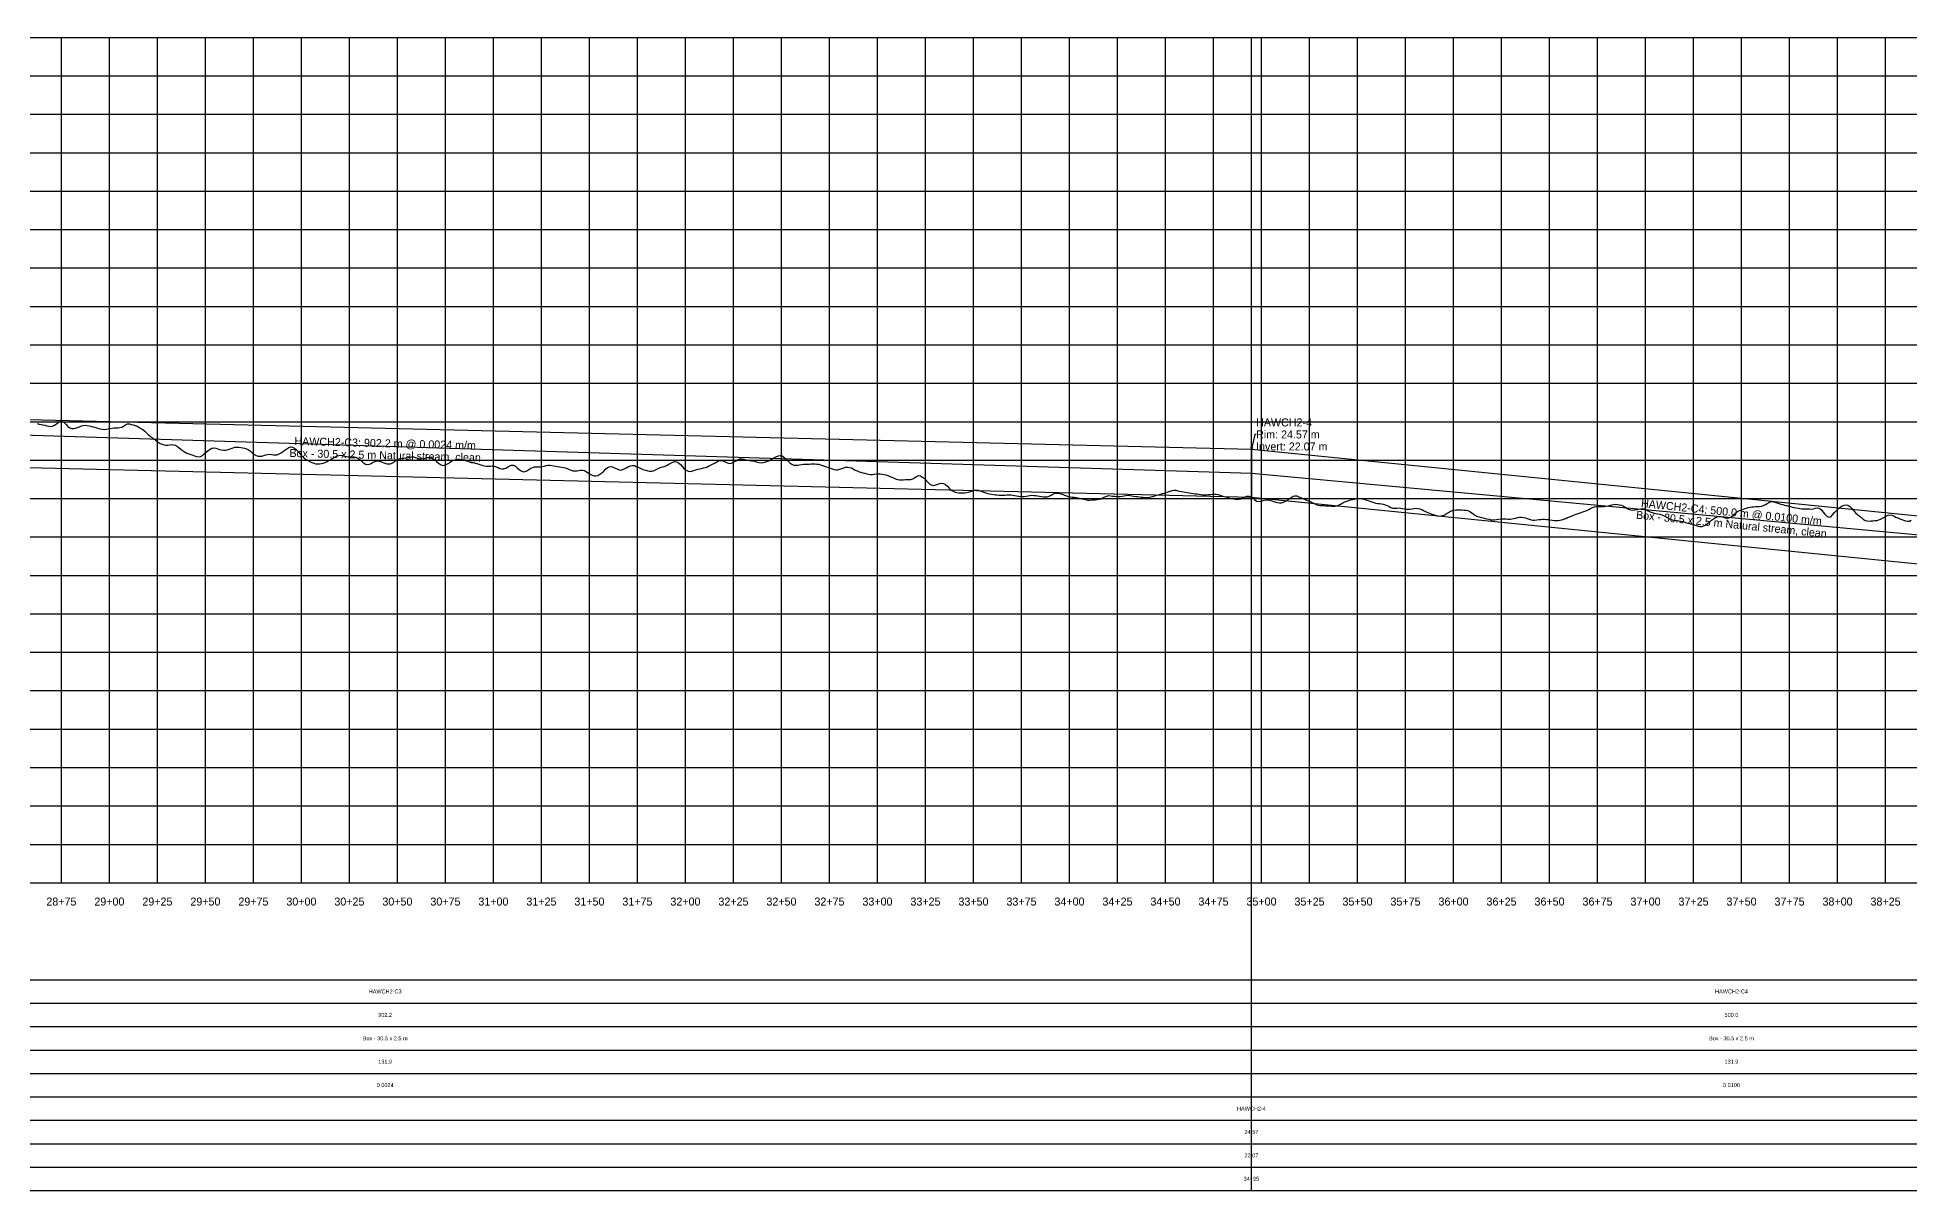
# Model space of a CAD drawing. Extents: x -64 to 7758, y -140 to 462.
# Drawn here: x 2863 to 3837, y -140 to 460 of the extents above; entities that cross this region are included whole.
import ezdxf
from ezdxf.enums import TextEntityAlignment as Align

# ---------------------------------------------------------------- set-up
doc = ezdxf.new("R2010")
doc.units = 0
for name, color, linetype in [('Annotation', 7, 'Continuous'), ('Annotation_Table', 254, 'Continuous'), ('Crown', 7, 'Continuous'), ('Grid', 254, 'Continuous'), ('Grid_Text', 7, 'Continuous'), ('Ground_Elevation', 3, 'Continuous'), ('Hydraulic_Grade', 5, 'Continuous'), ('Invert', 7, 'Continuous'), ('Structure', 7, 'Continuous')]:
    doc.layers.add(name, color=color, linetype=linetype)

msp = doc.modelspace()

# ---------------------------------------------------------------- linework, layer by layer
at = {"layer": 'Annotation', "color": 0}
msp.add_lwpolyline([(3494.74, 245.73), (3494.54, 246.71), (3495.33, 246.53)], close=True, dxfattribs=at)
msp.add_lwpolyline([(3497.18, 253.35), (3496.44, 253.35), (3494.74, 245.73)], dxfattribs=at)
at = {"layer": 'Annotation_Table', "color": 254}
for points in [[(3494.74, -140.21), (3494.74, 460)], [(-25, -30.48), (7724.95, -30.48)], [(-25, -42.67), (7724.95, -42.67)], [(-25, -54.86), (7724.95, -54.86)], [(-25, -67.06), (7724.95, -67.06)], [(-25, -79.25), (7724.95, -79.25)], [(-25, -91.44), (7724.95, -91.44)], [(-25, -103.63), (7724.95, -103.63)], [(-25, -115.82), (7724.95, -115.82)], [(-25, -128.02), (7724.95, -128.02)], [(-25, -140.21), (7724.95, -140.21)]]:
    msp.add_lwpolyline(points, dxfattribs=at)
at = {"layer": 'Crown', "color": 0}
for points in [[(2592.5, 267.56), (3494.74, 245.73)], [(3494.74, 245.73), (3494.74, 245.73)], [(3494.74, 245.73), (3994.74, 195.8)]]:
    msp.add_lwpolyline(points, dxfattribs=at)
at = {"layer": 'Grid', "color": 254}
for points in [[(-25, 460), (7725, 460)], [(2875, 20), (2875, 460)], [(2900, 20), (2900, 460)], [(2925, 20), (2925, 460)], [(2950, 20), (2950, 460)], [(2975, 20), (2975, 460)], [(3000, 20), (3000, 460)], [(3025, 20), (3025, 460)], [(3050, 20), (3050, 460)], [(3075, 20), (3075, 460)], [(3100, 20), (3100, 460)], [(3125, 20), (3125, 460)], [(3150, 20), (3150, 460)], [(3175, 20), (3175, 460)], [(3200, 20), (3200, 460)], [(3225, 20), (3225, 460)], [(3250, 20), (3250, 460)], [(3275, 20), (3275, 460)], [(3300, 20), (3300, 460)], [(3325, 20), (3325, 460)], [(3350, 20), (3350, 460)], [(3375, 20), (3375, 460)], [(3400, 20), (3400, 460)], [(3425, 20), (3425, 460)], [(3450, 20), (3450, 460)], [(3475, 20), (3475, 460)], [(3500, 20), (3500, 460)], [(3525, 20), (3525, 460)], [(3550, 20), (3550, 460)], [(3575, 20), (3575, 460)], [(3600, 20), (3600, 460)], [(3625, 20), (3625, 460)], [(3650, 20), (3650, 460)], [(3675, 20), (3675, 460)], [(3700, 20), (3700, 460)], [(3725, 20), (3725, 460)], [(3750, 20), (3750, 460)], [(3775, 20), (3775, 460)], [(3800, 20), (3800, 460)], [(3825, 20), (3825, 460)], [(-25, 440), (7725, 440)], [(-25, 420), (7725, 420)], [(-25, 400), (7725, 400)], [(-25, 380), (7725, 380)], [(-25, 360), (7725, 360)], [(-25, 340), (7725, 340)], [(-25, 320), (7725, 320)], [(-25, 300), (7725, 300)], [(-25, 280), (7725, 280)], [(-25, 260), (7725, 260)], [(-25, 240), (7725, 240)], [(-25, 220), (7725, 220)], [(-25, 200), (7725, 200)], [(-25, 180), (7725, 180)], [(-25, 160), (7725, 160)], [(-25, 140), (7725, 140)], [(-25, 120), (7725, 120)], [(-25, 100), (7725, 100)], [(-25, 80), (7725, 80)], [(-25, 60), (7725, 60)], [(-25, 40), (7725, 40)], [(-25, 20), (7725, 20)]]:
    msp.add_lwpolyline(points, dxfattribs=at)
at = {"layer": 'Ground_Elevation', "color": 3}
msp.add_lwpolyline([(2862.41, 259.11), (2863.41, 258.75), (2864.41, 258.47), (2865.41, 258.29), (2866.41, 258.11), (2867.41, 257.87), (2868.41, 257.61), (2869.41, 257.47), (2870.41, 257.68), (2871.41, 258.15), (2872.41, 258.9), (2873.41, 259.64), (2874.41, 260.16), (2875.41, 260.16), (2876.41, 259.62), (2877.41, 258.62), (2878.41, 257.56), (2879.41, 256.83), (2880.41, 256.43), (2881.41, 256.37), (2882.41, 256.56), (2883.41, 256.9), (2884.41, 257.36), (2885.41, 257.78), (2886.41, 258.03), (2887.41, 258.11), (2888.41, 258.01), (2889.41, 257.83), (2890.41, 257.65), (2891.41, 257.4), (2892.41, 257.12), (2893.41, 256.78), (2894.41, 256.48), (2895.41, 256.22), (2896.41, 256.04), (2897.41, 256), (2898.41, 256.13), (2899.41, 256.3), (2900.41, 256.46), (2901.41, 256.63), (2902.41, 256.76), (2903.41, 256.8), (2904.41, 256.82), (2905.41, 256.95), (2906.41, 257.23), (2907.41, 257.73), (2908.41, 258.37), (2909.41, 258.94), (2910.41, 258.88), (2911.41, 258.6), (2912.41, 258.29), (2913.41, 258), (2914.41, 257.65), (2915.41, 257.14), (2916.41, 256.53), (2917.41, 255.94), (2918.41, 255.14), (2919.41, 254.17), (2920.41, 253.2), (2921.41, 252.31), (2922.41, 251.58), (2923.41, 250.86), (2924.41, 250.1), (2925.41, 249.33), (2926.41, 248.69), (2927.41, 248.23), (2928.41, 247.88), (2929.41, 247.7), (2930.41, 247.77), (2931.41, 247.96), (2932.41, 248.04), (2933.41, 248.02), (2934.41, 247.71), (2935.41, 247.11), (2936.41, 246.34), (2937.41, 245.48), (2938.41, 244.75), (2939.41, 244.14), (2940.41, 243.65), (2941.41, 243.23), (2942.41, 242.89), (2943.41, 242.49), (2944.41, 242.14), (2945.41, 241.86), (2946.41, 241.7), (2947.41, 241.94), (2948.41, 242.42), (2949.41, 243.21), (2950.41, 244.12), (2951.41, 245.04), (2952.41, 245.73), (2953.41, 246.16), (2954.41, 246.31), (2955.41, 246.19), (2956.41, 245.87), (2957.41, 245.53), (2958.41, 245.27), (2959.41, 245.14), (2960.41, 245.16), (2961.41, 245.36), (2962.41, 245.65), (2963.41, 245.97), (2964.41, 246.33), (2965.41, 246.67), (2966.41, 246.8), (2967.41, 246.74), (2968.41, 246.6), (2969.41, 246.42), (2970.41, 246.15), (2971.41, 245.79), (2972.41, 245.27), (2973.41, 244.61), (2974.41, 243.86), (2975.41, 243.1), (2976.41, 242.42), (2977.41, 242.04), (2978.41, 241.97), (2979.41, 242.13), (2980.41, 242.42), (2981.41, 242.73), (2982.41, 242.93), (2983.41, 243.03), (2984.41, 242.97), (2985.41, 242.83), (2986.41, 242.73), (2987.41, 242.83), (2988.41, 243.2), (2989.41, 243.8), (2990.41, 244.5), (2991.41, 245.21), (2992.41, 245.92), (2993.41, 246.59), (2994.41, 246.89), (2995.41, 246.74), (2996.41, 246.22), (2997.41, 245.42), (2998.41, 244.36), (2999.41, 243.14), (3000.41, 241.99), (3001.41, 241.04), (3002.41, 240.37), (3003.41, 239.8), (3004.41, 239.26), (3005.41, 238.75), (3006.41, 238.35), (3007.41, 238.12), (3008.41, 238.03), (3009.41, 238.06), (3010.41, 238.21), (3011.41, 238.47), (3012.41, 238.84), (3013.41, 239.32), (3014.41, 239.9), (3015.41, 240.5), (3016.41, 241.06), (3017.41, 241.61), (3018.41, 242.15), (3019.41, 242.45), (3020.41, 242.5), (3021.41, 242.33), (3022.41, 242.09), (3023.41, 241.89), (3024.41, 241.74), (3025.41, 241.7), (3026.41, 241.7), (3027.41, 241.66), (3028.41, 241.46), (3029.41, 241.02), (3030.41, 240.38), (3031.41, 239.52), (3032.41, 238.61), (3033.41, 237.91), (3034.41, 237.7), (3035.41, 237.83), (3036.41, 238.3), (3037.41, 238.93), (3038.41, 239.35), (3039.41, 239.58), (3040.41, 239.51), (3041.41, 239.2), (3042.41, 238.78), (3043.41, 238.37), (3044.41, 238.08), (3045.41, 237.99), (3046.41, 238.14), (3047.41, 238.61), (3048.41, 239.31), (3049.41, 240.02), (3050.41, 240.57), (3051.41, 240.85), (3052.41, 241.03), (3053.41, 241.08), (3054.41, 241.1), (3055.41, 241.32), (3056.41, 241.61), (3057.41, 241.79), (3058.41, 241.69), (3059.41, 241.34), (3060.41, 240.98), (3061.41, 240.76), (3062.41, 240.72), (3063.41, 240.86), (3064.41, 241.06), (3065.41, 241.32), (3066.41, 241.4), (3067.41, 241.26), (3068.41, 240.81), (3069.41, 240.14), (3070.41, 239.29), (3071.41, 238.41), (3072.41, 237.71), (3073.41, 237.28), (3074.41, 237.31), (3075.41, 237.65), (3076.41, 238.28), (3077.41, 238.96), (3078.41, 239.57), (3079.41, 240.03), (3080.41, 240.36), (3081.41, 240.56), (3082.41, 240.55), (3083.41, 240.37), (3084.41, 240.11), (3085.41, 239.82), (3086.41, 239.43), (3087.41, 239.08), (3088.41, 238.83), (3089.41, 238.67), (3090.41, 238.48), (3091.41, 238.18), (3092.41, 237.84), (3093.41, 237.52), (3094.41, 237.24), (3095.41, 236.99), (3096.41, 236.82), (3097.41, 236.84), (3098.41, 236.93), (3099.41, 236.99), (3100.41, 236.86), (3101.41, 236.52), (3102.41, 236.11), (3103.41, 235.7), (3104.41, 235.43), (3105.41, 235.46), (3106.41, 235.78), (3107.41, 236.36), (3108.41, 236.98), (3109.41, 237.37), (3110.41, 237.34), (3111.41, 236.77), (3112.41, 235.94), (3113.41, 235.05), (3114.41, 234.36), (3115.41, 233.96), (3116.41, 234), (3117.41, 234.49), (3118.41, 235.17), (3119.41, 235.78), (3120.41, 236.22), (3121.41, 236.42), (3122.41, 236.46), (3123.41, 236.46), (3124.41, 236.48), (3125.41, 236.61), (3126.41, 236.9), (3127.41, 237.25), (3128.41, 237.4), (3129.41, 237.41), (3130.41, 237.26), (3131.41, 237.05), (3132.41, 236.82), (3133.41, 236.69), (3134.41, 236.54), (3135.41, 236.36), (3136.41, 236.18), (3137.41, 235.95), (3138.41, 235.56), (3139.41, 235.12), (3140.41, 234.68), (3141.41, 234.46), (3142.41, 234.4), (3143.41, 234.49), (3144.41, 234.64), (3145.41, 234.79), (3146.41, 234.83), (3147.41, 234.54), (3148.41, 233.96), (3149.41, 233.31), (3150.41, 232.73), (3151.41, 232.2), (3152.41, 231.78), (3153.41, 231.73), (3154.41, 232.02), (3155.41, 232.68), (3156.41, 233.43), (3157.41, 234.33), (3158.41, 235.29), (3159.41, 236.11), (3160.41, 236.58), (3161.41, 236.6), (3162.41, 236.36), (3163.41, 235.89), (3164.41, 235.41), (3165.41, 234.94), (3166.41, 234.81), (3167.41, 235.05), (3168.41, 235.55), (3169.41, 236.19), (3170.41, 236.71), (3171.41, 237.08), (3172.41, 237.23), (3173.41, 237.13), (3174.41, 236.75), (3175.41, 236.25), (3176.41, 235.74), (3177.41, 235.31), (3178.41, 235.01), (3179.41, 234.74), (3180.41, 234.38), (3181.41, 234.16), (3182.41, 234.19), (3183.41, 234.48), (3184.41, 234.97), (3185.41, 235.5), (3186.41, 235.97), (3187.41, 236.28), (3188.41, 236.55), (3189.41, 236.93), (3190.41, 237.37), (3191.41, 237.87), (3192.41, 238.39), (3193.41, 238.87), (3194.41, 239.19), (3195.41, 239.1), (3196.41, 238.62), (3197.41, 237.69), (3198.41, 236.57), (3199.41, 235.53), (3200.41, 234.68), (3201.41, 234.16), (3202.41, 233.99), (3203.41, 234.2), (3204.41, 234.58), (3205.41, 234.9), (3206.41, 235.2), (3207.41, 235.45), (3208.41, 235.66), (3209.41, 235.91), (3210.41, 236.23), (3211.41, 236.53), (3212.41, 236.94), (3213.41, 237.5), (3214.41, 238.01), (3215.41, 238.6), (3216.41, 239.18), (3217.41, 239.67), (3218.41, 239.84), (3219.41, 239.7), (3220.41, 239.27), (3221.41, 238.72), (3222.41, 238.37), (3223.41, 238.27), (3224.41, 238.56), (3225.41, 239.08), (3226.41, 239.69), (3227.41, 240.33), (3228.41, 240.6), (3229.41, 240.68), (3230.41, 240.41), (3231.41, 240.17), (3232.41, 240), (3233.41, 239.81), (3234.41, 239.71), (3235.41, 239.55), (3236.41, 239.23), (3237.41, 238.95), (3238.41, 238.72), (3239.41, 238.63), (3240.41, 238.74), (3241.41, 238.93), (3242.41, 239.21), (3243.41, 239.66), (3244.41, 240.24), (3245.41, 240.8), (3246.41, 241.39), (3247.41, 241.91), (3248.41, 242.31), (3249.41, 242.4), (3250.41, 242.14), (3251.41, 241.42), (3252.41, 240.51), (3253.41, 239.5), (3254.41, 238.6), (3255.41, 237.91), (3256.41, 237.45), (3257.41, 237.3), (3258.41, 237.34), (3259.41, 237.5), (3260.41, 237.7), (3261.41, 237.82), (3262.41, 237.85), (3263.41, 237.89), (3264.41, 237.96), (3265.41, 238.04), (3266.41, 238.11), (3267.41, 238.1), (3268.41, 237.95), (3269.41, 237.81), (3270.41, 237.56), (3271.41, 237.23), (3272.41, 236.83), (3273.41, 236.44), (3274.41, 236.09), (3275.41, 235.78), (3276.41, 235.48), (3277.41, 235.19), (3278.41, 235), (3279.41, 234.98), (3280.41, 235.22), (3281.41, 235.64), (3282.41, 236.01), (3283.41, 236.24), (3284.41, 236.31), (3285.41, 236.2), (3286.41, 235.91), (3287.41, 235.39), (3288.41, 234.81), (3289.41, 234.35), (3290.41, 233.98), (3291.41, 233.7), (3292.41, 233.42), (3293.41, 233.18), (3294.41, 232.93), (3295.41, 232.76), (3296.41, 232.57), (3297.41, 232.55), (3298.41, 232.64), (3299.41, 232.77), (3300.41, 232.83), (3301.41, 232.78), (3302.41, 232.7), (3303.41, 232.54), (3304.41, 232.3), (3305.41, 231.94), (3306.41, 231.54), (3307.41, 231.17), (3308.41, 230.72), (3309.41, 230.31), (3310.41, 229.97), (3311.41, 229.75), (3312.41, 229.7), (3313.41, 229.8), (3314.41, 229.83), (3315.41, 229.84), (3316.41, 229.88), (3317.41, 229.95), (3318.41, 230.31), (3319.41, 230.91), (3320.41, 231.52), (3321.41, 231.94), (3322.41, 231.78), (3323.41, 231.19), (3324.41, 230.38), (3325.41, 229.39), (3326.41, 228.31), (3327.41, 227.37), (3328.41, 226.89), (3329.41, 226.84), (3330.41, 227.11), (3331.41, 227.44), (3332.41, 227.81), (3333.41, 228.03), (3334.41, 227.87), (3335.41, 227.33), (3336.41, 226.43), (3337.41, 225.37), (3338.41, 224.42), (3339.41, 223.75), (3340.41, 223.33), (3341.41, 223.12), (3342.41, 223.05), (3343.41, 223.05), (3344.41, 223.04), (3345.41, 223.02), (3346.41, 223.11), (3347.41, 223.34), (3348.41, 223.69), (3349.41, 224.07), (3350.41, 224.32), (3351.41, 224.39), (3352.41, 224.28), (3353.41, 223.98), (3354.41, 223.61), (3355.41, 223.24), (3356.41, 222.94), (3357.41, 222.69), (3358.41, 222.47), (3359.41, 222.28), (3360.41, 222.09), (3361.41, 221.93), (3362.41, 221.84), (3363.41, 221.77), (3364.41, 221.7), (3365.41, 221.73), (3366.41, 221.78), (3367.41, 221.86), (3368.41, 221.9), (3369.41, 221.88), (3370.41, 221.77), (3371.41, 221.61), (3372.41, 221.45), (3373.41, 221.26), (3374.41, 221.11), (3375.41, 221.01), (3376.41, 221.02), (3377.41, 221.17), (3378.41, 221.37), (3379.41, 221.57), (3380.41, 221.7), (3381.41, 221.66), (3382.41, 221.53), (3383.41, 221.41), (3384.41, 221.27), (3385.41, 221.12), (3386.41, 220.97), (3387.41, 220.85), (3388.41, 220.95), (3389.41, 221.3), (3390.41, 221.8), (3391.41, 222.31), (3392.41, 222.72), (3393.41, 222.84), (3394.41, 222.77), (3395.41, 222.53), (3396.41, 222.19), (3397.41, 221.78), (3398.41, 221.38), (3399.41, 221.04), (3400.41, 220.83), (3401.41, 220.79), (3402.41, 220.73), (3403.41, 220.54), (3404.41, 220.3), (3405.41, 220.07), (3406.41, 219.86), (3407.41, 219.67), (3408.41, 219.43), (3409.41, 219.23), (3410.41, 219.18), (3411.41, 219.25), (3412.41, 219.35), (3413.41, 219.31), (3414.41, 219.41), (3415.41, 219.62), (3416.41, 219.93), (3417.41, 220.36), (3418.41, 220.85), (3419.41, 221.28), (3420.41, 221.55), (3421.41, 221.42), (3422.41, 221.3), (3423.41, 221.19), (3424.41, 221.08), (3425.41, 221), (3426.41, 221.04), (3427.41, 221.22), (3428.41, 221.48), (3429.41, 221.65), (3430.41, 221.7), (3431.41, 221.59), (3432.41, 221.45), (3433.41, 221.28), (3434.41, 221.12), (3435.41, 220.98), (3436.41, 220.88), (3437.41, 220.79), (3438.41, 220.66), (3439.41, 220.55), (3440.41, 220.49), (3441.41, 220.61), (3442.41, 220.86), (3443.41, 221.11), (3444.41, 221.4), (3445.41, 221.69), (3446.41, 221.99), (3447.41, 222.27), (3448.41, 222.57), (3449.41, 222.84), (3450.41, 223.15), (3451.41, 223.49), (3452.41, 223.84), (3453.41, 224.14), (3454.41, 224.35), (3455.41, 224.37), (3456.41, 224.02), (3457.41, 223.8), (3458.41, 223.64), (3459.41, 223.5), (3460.41, 223.34), (3461.41, 223.15), (3462.41, 222.92), (3463.41, 222.74), (3464.41, 222.63), (3465.41, 222.52), (3466.41, 222.4), (3467.41, 222.19), (3468.41, 222.05), (3469.41, 221.99), (3470.41, 221.98), (3471.41, 222), (3472.41, 222.06), (3473.41, 222.15), (3474.41, 222.23), (3475.41, 222.27), (3476.41, 222.25), (3477.41, 222.09), (3478.41, 221.79), (3479.41, 221.44), (3480.41, 221.11), (3481.41, 220.81), (3482.41, 220.51), (3483.41, 220.26), (3484.41, 220.1), (3485.41, 219.92), (3486.41, 219.74), (3487.41, 219.64), (3488.41, 219.67), (3489.41, 219.89), (3490.41, 220.34), (3491.41, 220.86), (3492.41, 221.26), (3493.41, 221.3), (3494.41, 220.92), (3495.41, 220.29), (3496.41, 219.44), (3497.41, 218.65), (3498.41, 218.46), (3499.41, 218.57), (3500.41, 218.88), (3501.41, 219.18), (3502.41, 219.38), (3503.41, 219.35), (3504.41, 219.16), (3505.41, 218.83), (3506.41, 218.47), (3507.41, 218.13), (3508.41, 217.87), (3509.41, 217.74), (3510.41, 217.83), (3511.41, 218.09), (3512.41, 218.55), (3513.41, 219.18), (3514.41, 219.89), (3515.41, 220.61), (3516.41, 221.19), (3517.41, 221.47), (3518.41, 221.34), (3519.41, 220.97), (3520.41, 220.51), (3521.41, 220.05), (3522.41, 219.6), (3523.41, 219.19), (3524.41, 218.79), (3525.41, 218.46), (3526.41, 218.02), (3527.41, 217.47), (3528.41, 216.92), (3529.41, 216.53), (3530.41, 216.38), (3531.41, 216.36), (3532.41, 216.33), (3533.41, 216.28), (3534.41, 216.24), (3535.41, 216.17), (3536.41, 216.02), (3537.41, 215.95), (3538.41, 216.01), (3539.41, 216.27), (3540.41, 216.69), (3541.41, 217.3), (3542.41, 217.8), (3543.41, 218.23), (3544.41, 218.62), (3545.41, 218.96), (3546.41, 219.25), (3547.41, 219.49), (3548.41, 219.74), (3549.41, 219.98), (3550.41, 220.14), (3551.41, 220.09), (3552.41, 219.88), (3553.41, 219.72), (3554.41, 219.4), (3555.41, 218.99), (3556.41, 218.58), (3557.41, 218.21), (3558.41, 217.89), (3559.41, 217.64), (3560.41, 217.45), (3561.41, 217.37), (3562.41, 217.29), (3563.41, 217.07), (3564.41, 216.78), (3565.41, 216.39), (3566.41, 215.8), (3567.41, 215.32), (3568.41, 214.99), (3569.41, 214.94), (3570.41, 215.01), (3571.41, 215.12), (3572.41, 215.06), (3573.41, 214.88), (3574.41, 214.68), (3575.41, 214.54), (3576.41, 214.49), (3577.41, 214.51), (3578.41, 214.63), (3579.41, 214.79), (3580.41, 214.91), (3581.41, 214.87), (3582.41, 214.65), (3583.41, 214.22), (3584.41, 213.7), (3585.41, 213.18), (3586.41, 212.74), (3587.41, 212.35), (3588.41, 212.01), (3589.41, 211.66), (3590.41, 211.31), (3591.41, 211.01), (3592.41, 210.86), (3593.41, 210.94), (3594.41, 211.18), (3595.41, 211.58), (3596.41, 212.13), (3597.41, 212.75), (3598.41, 213.34), (3599.41, 213.71), (3600.41, 213.93), (3601.41, 214.06), (3602.41, 214.13), (3603.41, 214.15), (3604.41, 214.11), (3605.41, 214.03), (3606.41, 213.93), (3607.41, 213.74), (3608.41, 213.33), (3609.41, 212.75), (3610.41, 211.9), (3611.41, 211.23), (3612.41, 210.73), (3613.41, 210.44), (3614.41, 210.17), (3615.41, 209.9), (3616.41, 209.68), (3617.41, 209.46), (3618.41, 209.22), (3619.41, 208.95), (3620.41, 208.85), (3621.41, 208.86), (3622.41, 209.01), (3623.41, 209.19), (3624.41, 209.36), (3625.41, 209.5), (3626.41, 209.49), (3627.41, 209.39), (3628.41, 209.24), (3629.41, 209.24), (3630.41, 209.35), (3631.41, 209.57), (3632.41, 209.84), (3633.41, 210.08), (3634.41, 210.27), (3635.41, 210.31), (3636.41, 210.21), (3637.41, 209.98), (3638.41, 209.64), (3639.41, 209.27), (3640.41, 208.91), (3641.41, 208.75), (3642.41, 208.74), (3643.41, 208.88), (3644.41, 209.03), (3645.41, 209.17), (3646.41, 209.25), (3647.41, 209.24), (3648.41, 209.16), (3649.41, 209.01), (3650.41, 208.84), (3651.41, 208.68), (3652.41, 208.57), (3653.41, 208.55), (3654.41, 208.61), (3655.41, 208.73), (3656.41, 208.91), (3657.41, 209.19), (3658.41, 209.6), (3659.41, 210.06), (3660.41, 210.44), (3661.41, 210.89), (3662.41, 211.35), (3663.41, 211.76), (3664.41, 212.12), (3665.41, 212.43), (3666.41, 212.72), (3667.41, 213), (3668.41, 213.37), (3669.41, 213.82), (3670.41, 214.29), (3671.41, 214.78), (3672.41, 215.28), (3673.41, 215.71), (3674.41, 215.87), (3675.41, 215.88), (3676.41, 215.83), (3677.41, 215.87), (3678.41, 215.93), (3679.41, 216.02), (3680.41, 216.13), (3681.41, 216.37), (3682.41, 216.69), (3683.41, 216.94), (3684.41, 216.99), (3685.41, 216.91), (3686.41, 216.73), (3687.41, 216.48), (3688.41, 216.13), (3689.41, 215.5), (3690.41, 214.84), (3691.41, 214.3), (3692.41, 214.08), (3693.41, 214.01), (3694.41, 214.08), (3695.41, 214.21), (3696.41, 214.43), (3697.41, 214.67), (3698.41, 214.72), (3699.41, 214.56), (3700.41, 214.16), (3701.41, 213.63), (3702.41, 213.12), (3703.41, 212.67), (3704.41, 212.37), (3705.41, 212.14), (3706.41, 211.99), (3707.41, 211.84), (3708.41, 211.58), (3709.41, 211.19), (3710.41, 210.68), (3711.41, 210.1), (3712.41, 209.51), (3713.41, 209.06), (3714.41, 208.76), (3715.41, 208.61), (3716.41, 208.51), (3717.41, 208.39), (3718.41, 208.23), (3719.41, 208), (3720.41, 207.72), (3721.41, 207.43), (3722.41, 207.16), (3723.41, 206.88), (3724.41, 206.62), (3725.41, 206.32), (3726.41, 205.97), (3727.41, 205.66), (3728.41, 205.44), (3729.41, 205.44), (3730.41, 205.74), (3731.41, 206.33), (3732.41, 207.12), (3733.41, 207.93), (3734.41, 208.71), (3735.41, 209.45), (3736.41, 210.06), (3737.41, 210.48), (3738.41, 210.67), (3739.41, 210.58), (3740.41, 210.27), (3741.41, 210), (3742.41, 209.84), (3743.41, 209.89), (3744.41, 210.34), (3745.41, 211.11), (3746.41, 212.02), (3747.41, 212.85), (3748.41, 213.53), (3749.41, 213.92), (3750.41, 214.28), (3751.41, 214.64), (3752.41, 215.04), (3753.41, 215.39), (3754.41, 215.57), (3755.41, 215.64), (3756.41, 215.67), (3757.41, 215.77), (3758.41, 215.79), (3759.41, 215.85), (3760.41, 216.05), (3761.41, 216.37), (3762.41, 216.95), (3763.41, 217.5), (3764.41, 217.97), (3765.41, 218.43), (3766.41, 218.4), (3767.41, 218.07), (3768.41, 217.73), (3769.41, 217.42), (3770.41, 217.13), (3771.41, 216.86), (3772.41, 216.58), (3773.41, 216.3), (3774.41, 216.04), (3775.41, 215.79), (3776.41, 215.56), (3777.41, 215.35), (3778.41, 215.16), (3779.41, 214.99), (3780.41, 214.84), (3781.41, 214.72), (3782.41, 214.65), (3783.41, 214.63), (3784.41, 214.65), (3785.41, 214.58), (3786.41, 214.49), (3787.41, 214.65), (3788.41, 214.91), (3789.41, 215.1), (3790.41, 214.92), (3791.41, 214.24), (3792.41, 213.11), (3793.41, 211.81), (3794.41, 210.82), (3795.41, 210.22), (3796.41, 210.44), (3797.41, 211.57), (3798.41, 212.79), (3799.41, 213.84), (3800.41, 214.77), (3801.41, 215.53), (3802.41, 216.15), (3803.41, 216.59), (3804.41, 216.78), (3805.41, 216.54), (3806.41, 215.81), (3807.41, 214.77), (3808.41, 213.65), (3809.41, 212.6), (3810.41, 211.63), (3811.41, 210.78), (3812.41, 210.09), (3813.41, 209.27), (3814.41, 208.56), (3815.41, 208.31), (3816.41, 208.28), (3817.41, 208.35), (3818.41, 208.47), (3819.41, 208.52), (3820.41, 208.65), (3821.41, 208.87), (3822.41, 209.18), (3823.41, 209.73), (3824.41, 210.35), (3825.41, 210.94), (3826.41, 211.41), (3827.41, 211.56), (3828.41, 211.29), (3829.41, 210.77), (3830.41, 210.33), (3831.41, 209.88), (3832.41, 209.46), (3833.41, 209.09), (3834.41, 208.8), (3835.41, 208.37), (3836.41, 208.18), (3837.41, 208.29), (3838.41, 208.81)], dxfattribs=at)
at = {"layer": 'Hydraulic_Grade', "color": 5}
for points in [[(2592.5, 261.31), (3494.74, 233.13)], [(3494.74, 233.13), (3494.74, 233.13)], [(3494.74, 233.13), (3994.74, 187.08)]]:
    msp.add_lwpolyline(points, dxfattribs=at)
at = {"layer": 'Invert', "color": 0}
for points in [[(2592.5, 242.56), (3494.74, 220.73)], [(3494.74, 220.73), (3494.74, 220.73)], [(3494.74, 220.73), (3994.74, 170.8)]]:
    msp.add_lwpolyline(points, dxfattribs=at)
at = {"layer": 'Structure', "color": 0}
msp.add_lwpolyline([(3494.74, 245.73), (3494.74, 220.73)], dxfattribs=at)
msp.add_lwpolyline([(3494.74, 245.73), (3494.74, 220.73)], dxfattribs=at)

# ---------------------------------------------------------------- texts
at = {"layer": 'Annotation', "color": 0}
for s, height, p in [('HAWCH2-4', 4.167, (3497.18, 259.6)), ('Rim: 24.57 m', 4.1667, (3497.18, 253.35)), ('Invert: 22.07 m', 4.1667, (3497.18, 247.1))]:
    msp.add_text(s, height=height, dxfattribs=at).set_placement(p, align=Align.MIDDLE_LEFT)
for s, rotation, p in [('Box - 30.5 x 2.5 m Natural stream, clean', 358.61399, (3043.62, 242.53)), ('HAWCH2-C3: 902.2 m @ 0.0024 m/m', 358.61399, (3043.62, 248.78)), ('HAWCH2-C4: 500.0 m @ 0.0100 m/m', 354.29729, (3744.74, 212.9)), ('Box - 30.5 x 2.5 m Natural stream, clean', 354.29729, (3744.74, 206.65))]:
    msp.add_text(s, height=4.1667, rotation=rotation, dxfattribs=at).set_placement(p, align=Align.MIDDLE_CENTER)
at = {"layer": 'Annotation_Table', "color": 0}
for s, height, p in [('HAWCH2-C3', 2.083, (3043.62, -36.58)), ('HAWCH2-C4', 2.083, (3744.74, -36.58)), ('902.2', 2.083, (3043.62, -48.77)), ('500.0', 2.083, (3744.74, -48.77)), ('Box - 30.5 x 2.5 m', 2.0833, (3043.62, -60.96)), ('Box - 30.5 x 2.5 m', 2.0833, (3744.74, -60.96)), ('131.9', 2.083, (3043.62, -73.15)), ('131.9', 2.083, (3744.74, -73.15)), ('0.0024', 2.083, (3043.62, -85.34)), ('0.0100', 2.083, (3744.74, -85.34)), ('HAWCH2-4', 2.083, (3494.74, -97.54)), ('24.57', 2.083, (3494.74, -109.73)), ('22.07', 2.083, (3494.74, -121.92)), ('34+95', 2.083, (3494.74, -134.11))]:
    msp.add_text(s, height=height, dxfattribs=at).set_placement(p, align=Align.MIDDLE_CENTER)
at = {"layer": 'Grid_Text', "color": 0}
for s, p in [('28+75', (2875, 12.3)), ('29+00', (2900, 12.3)), ('29+25', (2925, 12.3)), ('29+50', (2950, 12.3)), ('29+75', (2975, 12.3)), ('30+00', (3000, 12.3)), ('30+25', (3025, 12.3)), ('30+50', (3050, 12.3)), ('30+75', (3075, 12.3)), ('31+00', (3100, 12.3)), ('31+25', (3125, 12.3)), ('31+50', (3150, 12.3)), ('31+75', (3175, 12.3)), ('32+00', (3200, 12.3)), ('32+25', (3225, 12.3)), ('32+50', (3250, 12.3)), ('32+75', (3275, 12.3)), ('33+00', (3300, 12.3)), ('33+25', (3325, 12.3)), ('33+50', (3350, 12.3)), ('33+75', (3375, 12.3)), ('34+00', (3400, 12.3)), ('34+25', (3425, 12.3)), ('34+50', (3450, 12.3)), ('34+75', (3475, 12.3)), ('35+00', (3500, 12.3)), ('35+25', (3525, 12.3)), ('35+50', (3550, 12.3)), ('35+75', (3575, 12.3)), ('36+00', (3600, 12.3)), ('36+25', (3625, 12.3)), ('36+50', (3650, 12.3)), ('36+75', (3675, 12.3)), ('37+00', (3700, 12.3)), ('37+25', (3725, 12.3)), ('37+50', (3750, 12.3)), ('37+75', (3775, 12.3)), ('38+00', (3800, 12.3)), ('38+25', (3825, 12.3))]:
    msp.add_text(s, height=4.167, dxfattribs=at).set_placement(p, align=Align.TOP_CENTER)

doc.saveas('drawing.dxf')
